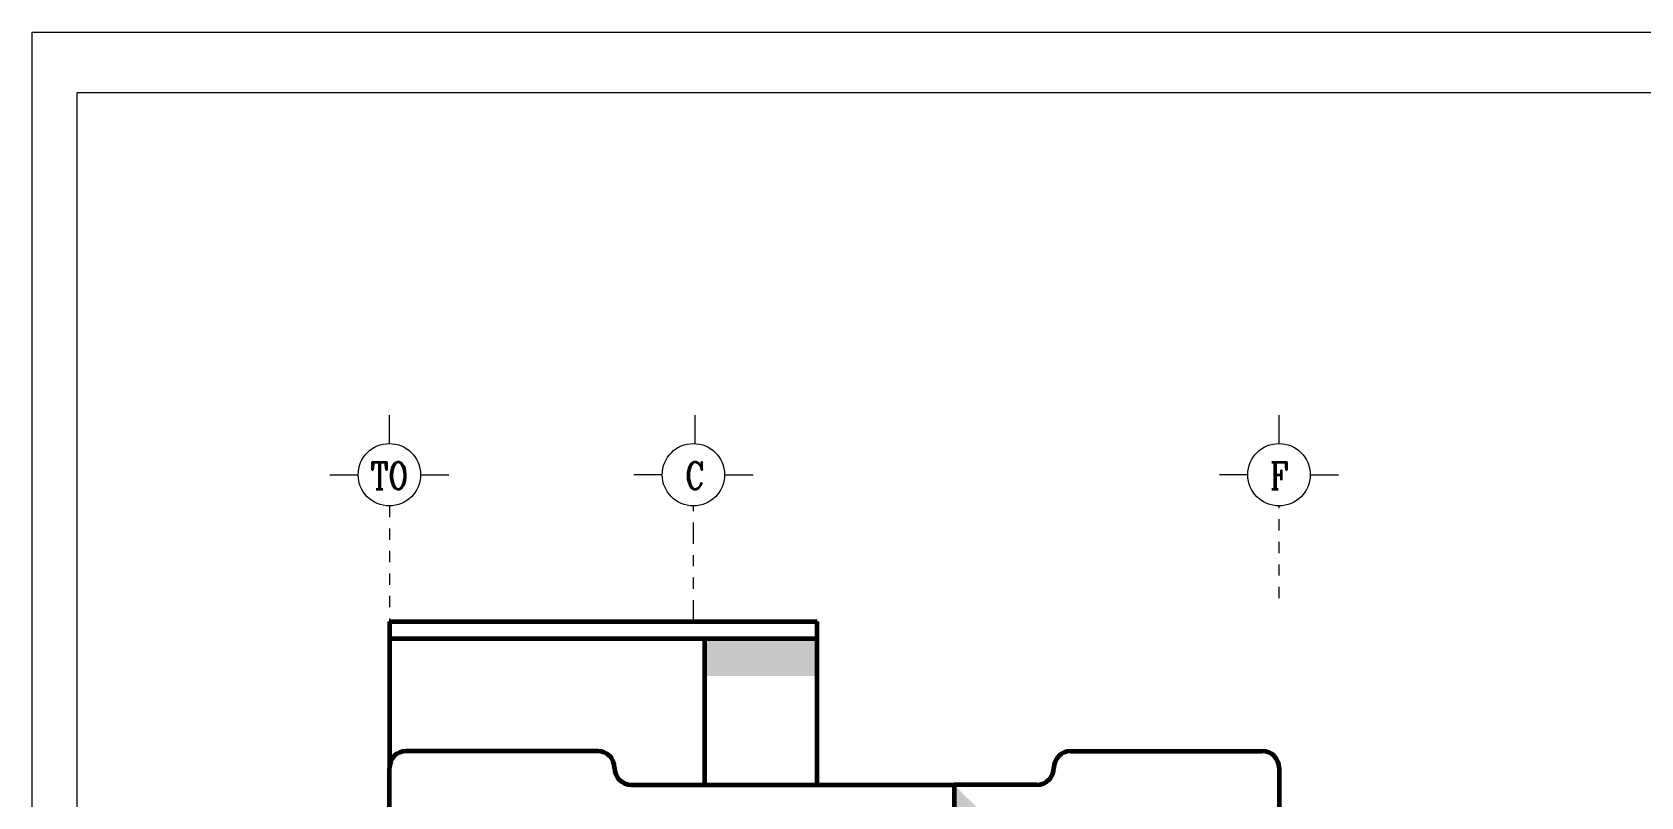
# Model space of a CAD drawing. Extents: x -111 to 1137, y -130 to 54.
# Drawn here: x 478.26 to 492.55, y 34.42 to 41.21 of the extents above; entities that cross this region are included whole.
import ezdxf
from ezdxf.enums import TextEntityAlignment as Align

# ---------------------------------------------------------------- set-up
doc = ezdxf.new("R2010")
doc.units = 0
doc.linetypes.add('DIVIDE2', pattern=[15.875, 6.35, -3.175, 0, -3.175, 0, -3.175])
doc.layers.get('0').update_dxf_attribs({"lineweight": 0})
for name, color, linetype, lineweight in [('EJES', 51, 'DIVIDE2', 0), ('ejes 1', 30, 'Continuous', 0), ('muro', 7, 'Continuous', 18), ('muros', 5, 'Continuous', 60), ('Pluma2', 2, 'Continuous', 20)]:
    doc.layers.add(name, color=color, linetype=linetype, lineweight=lineweight)
doc.styles.add('COMPLEX', font='complex.shx', dxfattribs={"height": 0.25})

# ---------------------------------------------------------------- blocks, each defined once
blk = doc.blocks.new('cuuad')
at = {"layer": 'Pluma2', "color": 5}
for p in [(709.104, -170.105), (621.853, -226.774)]:
    blk.add_line(p, (621.853, -170.105), dxfattribs=at)

msp = doc.modelspace()

# ---------------------------------------------------------------- hatches: boundary and pattern name
h = msp.add_hatch(color=256)
h.set_gradient(color1=(138, 138, 138), color2=(138, 138, 138), one_color=1, tint=0.54)
h.paths.add_polyline_path([(485.236, 35.489), (485.236, 35.824), (484.236, 35.824), (484.236, 35.489)])
at = {"lineweight": 9}
h = msp.add_hatch(color=32, dxfattribs=at)
h.set_gradient(color1=(138, 138, 138), color2=(138, 138, 138), one_color=1, tint=0.54)
h.paths.add_polyline_path([(487.319, 29.505), (486.451, 30.373), (486.451, 34.524), (487.319, 33.657)])

# ---------------------------------------------------------------- linework, layer by layer
for p, q in [((478.264, 41.209), (508.639, 41.209)), ((481.436, 34.524), (481.436, 33.324))]:
    msp.add_line(p, q)
msp.add_lwpolyline([(478.264, 41.209), (508.639, 41.209), (508.639, 20.959), (478.264, 20.959)], close=True)
at = {"layer": 'EJES', "ltscale": 0.01}
for p, q in [((481.436, 37.001), (481.436, 35.974)), ((489.336, 36.182), (489.336, 37.001))]:
    msp.add_line(p, q, dxfattribs=at)
at = {"layer": 'EJES', "ltscale": 0.03}
msp.add_line((484.136, 35.974), (484.136, 37.001), dxfattribs=at)
at = {"layer": 'ejes 1', "color": 0}
for p, q in [((481.436, 37.555), (481.436, 37.806)), ((484.151, 37.555), (484.151, 37.806)), ((489.336, 37.555), (489.336, 37.806)), ((480.908, 37.278), (481.159, 37.278)), ((481.713, 37.278), (481.964, 37.278)), ((483.859, 37.278), (483.608, 37.278)), ((484.416, 37.278), (484.667, 37.278)), ((489.059, 37.278), (488.808, 37.278)), ((489.613, 37.278), (489.864, 37.278))]:
    msp.add_line(p, q, dxfattribs=at)
at = {"layer": 'ejes 1', "color": 33}
for centre in [(481.436, 37.278), (484.136, 37.278), (489.336, 37.278)]:
    msp.add_circle(centre, 0.277, dxfattribs=at)
at = {"layer": 'muros'}
for p, q in [((481.436, 35.974), (485.236, 35.974)), ((481.436, 35.974), (481.436, 34.674)), ((485.236, 34.524), (485.236, 35.974)), ((481.436, 35.824), (485.236, 35.824)), ((484.236, 34.524), (484.236, 35.824)), ((483.286, 34.824), (481.586, 34.824)), ((487.486, 34.824), (489.186, 34.824)), ((481.436, 33.324), (481.436, 34.674)), ((489.336, 34.674), (489.336, 30.374)), ((483.586, 34.524), (486.451, 34.524)), ((486.451, 34.524), (486.451, 33.324)), ((487.186, 34.524), (486.451, 34.524))]:
    msp.add_line(p, q, dxfattribs=at)
for centre, start, end in [((481.586, 34.674), 90, 180), ((483.286, 34.674), 0, 90), ((487.486, 34.674), 90, 180), ((489.186, 34.674), 360, 90), ((483.586, 34.674), 180, 270), ((487.186, 34.674), 270, 0)]:
    msp.add_arc(centre, 0.15, start, end, dxfattribs=at)

# ---------------------------------------------------------------- block references
at = {"layer": 'muro', "xscale": 0.3369428916316792, "yscale": 0.3369428916316792, "zscale": 0.3369428916316792}
msp.add_blockref('cuuad', (269.134, 97.986), dxfattribs=at)

# ---------------------------------------------------------------- texts
at = {"layer": 'ejes 1', "color": 6, "linetype": 'Continuous', "lineweight": 20, "style": 'COMPLEX', "width": 0.8}
for s, height, p in [('TO', 0.2377, (481.438, 37.27)), ('C', 0.238, (484.148, 37.27)), ('F', 0.238, (489.338, 37.27))]:
    msp.add_text(s, height=height, dxfattribs=at).set_placement(p, align=Align.MIDDLE)

doc.saveas('drawing.dxf')
